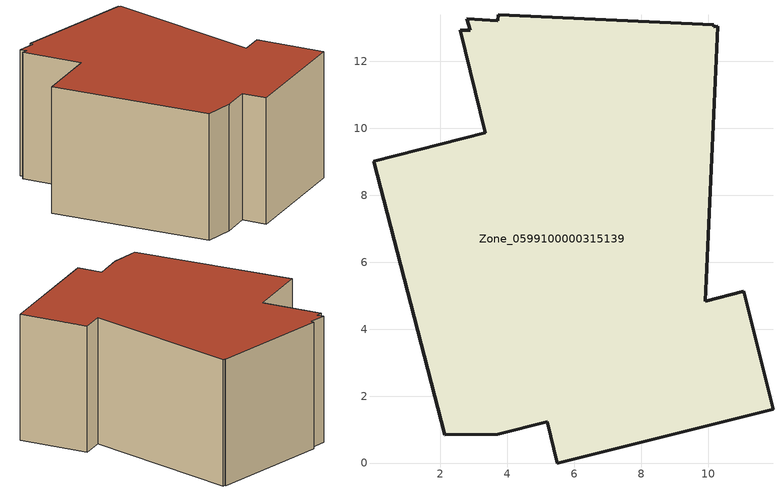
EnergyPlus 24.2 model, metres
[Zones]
Zone_0599100000315139
 floor ground (C_G): 10.29,13.04 9.91,4.84 11.07,5.13 11.94,1.61 5.49,0 5.19,1.24 3.71,0.86 2.14,0.85 0,9.02 3.34,9.87 2.59,12.93 2.89,12.93 2.79,13.27 3.72,13.21 3.73,13.39 10.18,13.1 10.17,13.04 z0
 wall outside (C_F): 3.34,9.87 0,9.02 2.14,0.85 3.71,0.86 5.19,1.24 5.49,0 11.94,1.61 11.07,5.13 9.91,4.84 10.29,13.04 10.17,13.04 10.18,13.1 3.73,13.39 3.72,13.21 2.79,13.27 2.89,12.93 2.59,12.93 3.34,9.87 z0:6.64
 roof outside (C_R): 9.91,4.84 10.29,13.04 10.17,13.04 10.18,13.1 3.73,13.39 3.72,13.21 2.79,13.27 2.89,12.93 2.59,12.93 3.34,9.87 0,9.02 2.14,0.85 3.71,0.86 5.19,1.24 5.49,0 11.94,1.61 11.07,5.13 z6.64
[BUILDING]
Pand.0599100000315139: North Axis=0; Terrain=City; Loads Convergence Tolerance Value=0.04; Temperature Convergence Tolerance Value=0.4; Solar Distribution=FullExterior; Maximum Number of Warmup Days=25; Minimum Number of Warmup Days=1
[Site:Location]
Rotterdam.The.Hague.AP_ZH_NLD Design_Conditions: Latitude=51.96; Longitude=4.45; Time Zone=1; Elevation=-4.5
[SITE:GROUNDTEMPERATURE:BUILDINGSURFACE]
18, 18, 18, 18, 18, 18, 18, 18, 18, 18, 18, 18
[MATERIAL] Thermal Absorptance=0.9; Solar Absorptance=0.7; Visible Absorptance=0.7
Name | Roughness | Thickness | Conductivity | Density | Specific Heat
G.D.1992-2005 | MediumSmooth | 0.15 | 0.06 | 540 | 1210
F.D.1992-2005 | Rough | 0.3 | 0.12 | 1920 | 840
R.D.1992-2005 | MediumRough | 0.2 | 0.08 | 1500 | 1000
[CONSTRUCTION]
C_G: G.D.1992-2005
C_F: F.D.1992-2005
C_R: R.D.1992-2005
[ZONE]
Zone_0599100000315139: Type=1; Multiplier=1; Ceiling Height=Autocalculate; Volume=Autocalculate; Floor Area=autocalculate; Part of Total Floor Area=Yes
[ZONEINFILTRATION:DESIGNFLOWRATE]
Infil_Zone_0599100000315139: Zone or ZoneList or Space or SpaceList=Zone_0599100000315139; Schedule=AlwaysOn; Design Flow Rate Calculation Method=Flow/Area; Flow Rate per Floor Area=0.0021; Constant Term Coefficient=1; Temperature Term Coefficient=0; Velocity Term Coefficient=0; Velocity Squared Term Coefficient=0
[HVACTEMPLATE:ZONE:IDEALLOADSAIRSYSTEM]
Zone_0599100000315139: Maximum Heating Supply Air Temperature=50; Minimum Cooling Supply Air Temperature=13; Maximum Heating Supply Air Humidity Ratio=0.0156; Minimum Cooling Supply Air Humidity Ratio=0.0077; Heating Limit=NoLimit; Cooling Limit=NoLimit; Dehumidification Control Type=ConstantSensibleHeatRatio; Cooling Sensible Heat Ratio=0.7; Dehumidification Setpoint=60; Humidification Control Type=None; Humidification Setpoint=30; Outdoor Air Method=None; Outdoor Air Flow Rate per Person=0.00944; Outdoor Air Flow Rate per Zone Floor Area=0; Outdoor Air Flow Rate per Zone=0; Demand Controlled Ventilation Type=None; Outdoor Air Economizer Type=NoEconomizer; Heat Recovery Type=None; Sensible Heat Recovery Effectiveness=0.7; Latent Heat Recovery Effectiveness=0.65
[ZONECONTROL:THERMOSTAT]
ThermostatControl_Zone_0599100000315139: Zone or ZoneList=Zone_0599100000315139; Control Type Schedule=DualSetpointControlType; Control 1=Thermostat_Zone_0599100000315139; Temperature Difference Between Cutout And Setpoint=0
[THERMOSTATSETPOINT:DUALSETPOINT]
Thermostat_Zone_0599100000315139: Heating Setpoint Temperature Schedule=HeatingSetpoint_Zone_0599100000315139; Cooling Setpoint Temperature Schedule=CoolingSetpoint_Zone_0599100000315139
[SCHEDULE:COMPACT]
HeatingSetpoint_Zone_0599100000315139: Through: 12/31, For: AllDays, Until: 24:00, 21
CoolingSetpoint_Zone_0599100000315139: Through: 12/31, For: AllDays, Until: 24:00, 24
DualSetpointControlType: Through: 12/31, For: AllDays, Until: 24:00, 4
AlwaysOn: Through: 12/31, For: AllDays, Until: 24:00, 1
